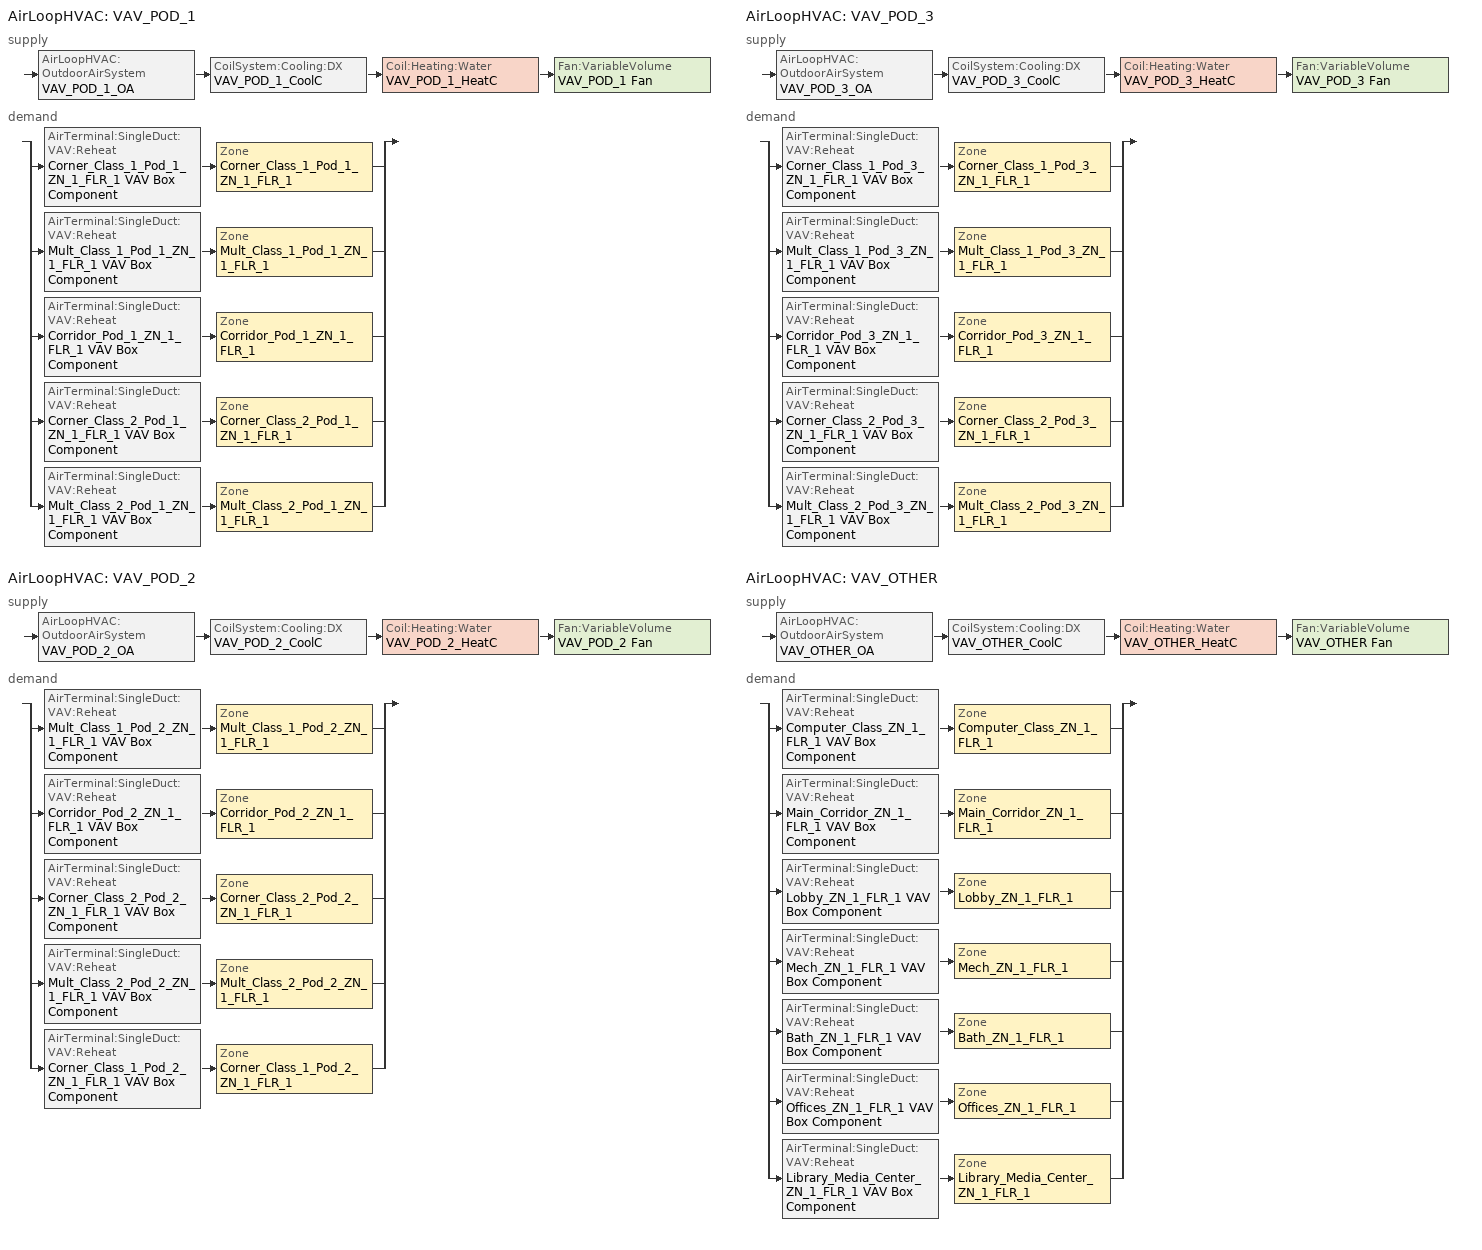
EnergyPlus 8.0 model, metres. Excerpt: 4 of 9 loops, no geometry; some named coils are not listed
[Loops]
AirLoopHVAC 'VAV_POD_1'
 supply: AirLoopHVAC:OutdoorAirSystem 'VAV_POD_1_OA' > CoilSystem:Cooling:DX 'VAV_POD_1_CoolC' > Coil:Heating:Water 'VAV_POD_1_HeatC' > Fan:VariableVolume 'VAV_POD_1 Fan'
 demand: split
  | AirTerminal:SingleDuct:VAV:Reheat 'Corner_Class_1_Pod_1_ZN_1_FLR_1 VAV Box Component' > Zone 'Corner_Class_1_Pod_1_ZN_1_FLR_1'
  | AirTerminal:SingleDuct:VAV:Reheat 'Mult_Class_1_Pod_1_ZN_1_FLR_1 VAV Box Component' > Zone 'Mult_Class_1_Pod_1_ZN_1_FLR_1'
  | AirTerminal:SingleDuct:VAV:Reheat 'Corridor_Pod_1_ZN_1_FLR_1 VAV Box Component' > Zone 'Corridor_Pod_1_ZN_1_FLR_1'
  | AirTerminal:SingleDuct:VAV:Reheat 'Corner_Class_2_Pod_1_ZN_1_FLR_1 VAV Box Component' > Zone 'Corner_Class_2_Pod_1_ZN_1_FLR_1'
  | AirTerminal:SingleDuct:VAV:Reheat 'Mult_Class_2_Pod_1_ZN_1_FLR_1 VAV Box Component' > Zone 'Mult_Class_2_Pod_1_ZN_1_FLR_1'
AirLoopHVAC 'VAV_POD_2'
 supply: AirLoopHVAC:OutdoorAirSystem 'VAV_POD_2_OA' > CoilSystem:Cooling:DX 'VAV_POD_2_CoolC' > Coil:Heating:Water 'VAV_POD_2_HeatC' > Fan:VariableVolume 'VAV_POD_2 Fan'
 demand: split
  | AirTerminal:SingleDuct:VAV:Reheat 'Mult_Class_1_Pod_2_ZN_1_FLR_1 VAV Box Component' > Zone 'Mult_Class_1_Pod_2_ZN_1_FLR_1'
  | AirTerminal:SingleDuct:VAV:Reheat 'Corridor_Pod_2_ZN_1_FLR_1 VAV Box Component' > Zone 'Corridor_Pod_2_ZN_1_FLR_1'
  | AirTerminal:SingleDuct:VAV:Reheat 'Corner_Class_2_Pod_2_ZN_1_FLR_1 VAV Box Component' > Zone 'Corner_Class_2_Pod_2_ZN_1_FLR_1'
  | AirTerminal:SingleDuct:VAV:Reheat 'Mult_Class_2_Pod_2_ZN_1_FLR_1 VAV Box Component' > Zone 'Mult_Class_2_Pod_2_ZN_1_FLR_1'
  | AirTerminal:SingleDuct:VAV:Reheat 'Corner_Class_1_Pod_2_ZN_1_FLR_1 VAV Box Component' > Zone 'Corner_Class_1_Pod_2_ZN_1_FLR_1'
AirLoopHVAC 'VAV_POD_3'
 supply: AirLoopHVAC:OutdoorAirSystem 'VAV_POD_3_OA' > CoilSystem:Cooling:DX 'VAV_POD_3_CoolC' > Coil:Heating:Water 'VAV_POD_3_HeatC' > Fan:VariableVolume 'VAV_POD_3 Fan'
 demand: split
  | AirTerminal:SingleDuct:VAV:Reheat 'Corner_Class_1_Pod_3_ZN_1_FLR_1 VAV Box Component' > Zone 'Corner_Class_1_Pod_3_ZN_1_FLR_1'
  | AirTerminal:SingleDuct:VAV:Reheat 'Mult_Class_1_Pod_3_ZN_1_FLR_1 VAV Box Component' > Zone 'Mult_Class_1_Pod_3_ZN_1_FLR_1'
  | AirTerminal:SingleDuct:VAV:Reheat 'Corridor_Pod_3_ZN_1_FLR_1 VAV Box Component' > Zone 'Corridor_Pod_3_ZN_1_FLR_1'
  | AirTerminal:SingleDuct:VAV:Reheat 'Corner_Class_2_Pod_3_ZN_1_FLR_1 VAV Box Component' > Zone 'Corner_Class_2_Pod_3_ZN_1_FLR_1'
  | AirTerminal:SingleDuct:VAV:Reheat 'Mult_Class_2_Pod_3_ZN_1_FLR_1 VAV Box Component' > Zone 'Mult_Class_2_Pod_3_ZN_1_FLR_1'
AirLoopHVAC 'VAV_OTHER'
 supply: AirLoopHVAC:OutdoorAirSystem 'VAV_OTHER_OA' > CoilSystem:Cooling:DX 'VAV_OTHER_CoolC' > Coil:Heating:Water 'VAV_OTHER_HeatC' > Fan:VariableVolume 'VAV_OTHER Fan'
 demand: split
  | AirTerminal:SingleDuct:VAV:Reheat 'Computer_Class_ZN_1_FLR_1 VAV Box Component' > Zone 'Computer_Class_ZN_1_FLR_1'
  | AirTerminal:SingleDuct:VAV:Reheat 'Main_Corridor_ZN_1_FLR_1 VAV Box Component' > Zone 'Main_Corridor_ZN_1_FLR_1'
  | AirTerminal:SingleDuct:VAV:Reheat 'Lobby_ZN_1_FLR_1 VAV Box Component' > Zone 'Lobby_ZN_1_FLR_1'
  | AirTerminal:SingleDuct:VAV:Reheat 'Mech_ZN_1_FLR_1 VAV Box Component' > Zone 'Mech_ZN_1_FLR_1'
  | AirTerminal:SingleDuct:VAV:Reheat 'Bath_ZN_1_FLR_1 VAV Box Component' > Zone 'Bath_ZN_1_FLR_1'
  | AirTerminal:SingleDuct:VAV:Reheat 'Offices_ZN_1_FLR_1 VAV Box Component' > Zone 'Offices_ZN_1_FLR_1'
  | AirTerminal:SingleDuct:VAV:Reheat 'Library_Media_Center_ZN_1_FLR_1 VAV Box Component' > Zone 'Library_Media_Center_ZN_1_FLR_1'
[Sizing:Zone] Zone Cooling Design Supply Air Temperature Input Method=SupplyAirTemperature; Zone Cooling Design Supply Air Temperature {C}=12.8; Zone Heating Design Supply Air Temperature Input Method=SupplyAirTemperature; Zone Heating Design Supply Air Temperature {C}=40; Zone Cooling Design Supply Air Humidity Ratio {kg-H2O/kg-air}=0.0085; Zone Heating Design Supply Air Humidity Ratio {kg-H2O/kg-air}=0.008; Zone Heating Sizing Factor=0; Zone Cooling Sizing Factor=0; Cooling Design Air Flow Rate {m3/s}=0; Cooling Minimum Air Flow Fraction=0; Heating Design Air Flow Method=DesignDay; Heating Design Air Flow Rate {m3/s}=0
Name | Design Specification Outdoor Air Object | Cooling Design Air Flow Method | Cooling Minimum Air Flow {m3/s}
Corner_Class_1_Pod_1_ZN_1_FLR_1 | SZ DSOA Corner_Class_1_Pod_1_ZN_1_FLR_1 | DesignDay | 0
Mult_Class_1_Pod_1_ZN_1_FLR_1 | SZ DSOA Mult_Class_1_Pod_1_ZN_1_FLR_1 | DesignDay | 0
Corridor_Pod_1_ZN_1_FLR_1 | SZ DSOA Corridor_Pod_1_ZN_1_FLR_1 | DesignDay | 0
Corner_Class_2_Pod_1_ZN_1_FLR_1 | SZ DSOA Corner_Class_2_Pod_1_ZN_1_FLR_1 | DesignDay | 0
Mult_Class_2_Pod_1_ZN_1_FLR_1 | SZ DSOA Mult_Class_2_Pod_1_ZN_1_FLR_1 | DesignDay | 0
Corner_Class_1_Pod_2_ZN_1_FLR_1 | SZ DSOA Corner_Class_1_Pod_2_ZN_1_FLR_1 | DesignDay | 0
Mult_Class_1_Pod_2_ZN_1_FLR_1 | SZ DSOA Mult_Class_1_Pod_2_ZN_1_FLR_1 | DesignDay | 0
Corridor_Pod_2_ZN_1_FLR_1 | SZ DSOA Corridor_Pod_2_ZN_1_FLR_1 | DesignDay | 0
Corner_Class_2_Pod_2_ZN_1_FLR_1 | SZ DSOA Corner_Class_2_Pod_2_ZN_1_FLR_1 | DesignDay | 0
Mult_Class_2_Pod_2_ZN_1_FLR_1 | SZ DSOA Mult_Class_2_Pod_2_ZN_1_FLR_1 | DesignDay | 0
Corner_Class_1_Pod_3_ZN_1_FLR_1 | SZ DSOA Corner_Class_1_Pod_3_ZN_1_FLR_1 | DesignDay | 0
Mult_Class_1_Pod_3_ZN_1_FLR_1 | SZ DSOA Mult_Class_1_Pod_3_ZN_1_FLR_1 | DesignDay | 0
Corridor_Pod_3_ZN_1_FLR_1 | SZ DSOA Corridor_Pod_3_ZN_1_FLR_1 | DesignDay | 0
Corner_Class_2_Pod_3_ZN_1_FLR_1 | SZ DSOA Corner_Class_2_Pod_3_ZN_1_FLR_1 | DesignDay | 0
Mult_Class_2_Pod_3_ZN_1_FLR_1 | SZ DSOA Mult_Class_2_Pod_3_ZN_1_FLR_1 | DesignDay | 0
Computer_Class_ZN_1_FLR_1 | SZ DSOA Computer_Class_ZN_1_FLR_1 | DesignDay | 0
Main_Corridor_ZN_1_FLR_1 | SZ DSOA Main_Corridor_ZN_1_FLR_1 | DesignDay | 0
Lobby_ZN_1_FLR_1 | SZ DSOA Lobby_ZN_1_FLR_1 | DesignDay | 0
Mech_ZN_1_FLR_1 | SZ DSOA Mech_ZN_1_FLR_1 | DesignDay | 0
Bath_ZN_1_FLR_1 | SZ DSOA Bath_ZN_1_FLR_1 | DesignDayWithLimit | 0.283168
Offices_ZN_1_FLR_1 | SZ DSOA Offices_ZN_1_FLR_1 | DesignDay | 0
Library_Media_Center_ZN_1_FLR_1 | SZ DSOA Library_Media_Center_ZN_1_FLR_1 | DesignDay | 0
[DesignSpecification:OutdoorAir]
Name | Outdoor Air Method | Outdoor Air Flow per Zone Floor Area {m3/s-m2} | Zone Outdoor Air Method | Outdoor Air Flow per Person {m3/s-person}
SZ DSOA Corner_Class_1_Pod_1_ZN_1_FLR_1; SZ DSOA Mult_Class_1_Pod_1_ZN_1_FLR_1; SZ DSOA Corner_Class_2_Pod_1_ZN_1_FLR_1; SZ DSOA Mult_Class_2_Pod_1_ZN_1_FLR_1; SZ DSOA Corner_Class_1_Pod_2_ZN_1_FLR_1; SZ DSOA Mult_Class_1_Pod_2_ZN_1_FLR_1; SZ DSOA Corner_Class_2_Pod_2_ZN_1_FLR_1; SZ DSOA Mult_Class_2_Pod_2_ZN_1_FLR_1; SZ DSOA Corner_Class_1_Pod_3_ZN_1_FLR_1; SZ DSOA Mult_Class_1_Pod_3_ZN_1_FLR_1; SZ DSOA Corner_Class_2_Pod_3_ZN_1_FLR_1; SZ DSOA Mult_Class_2_Pod_3_ZN_1_FLR_1; SZ DSOA Computer_Class_ZN_1_FLR_1 | Flow/Area | 0.00190488
SZ DSOA Corridor_Pod_1_ZN_1_FLR_1; SZ DSOA Corridor_Pod_2_ZN_1_FLR_1; SZ DSOA Corridor_Pod_3_ZN_1_FLR_1; SZ DSOA Main_Corridor_ZN_1_FLR_1; SZ DSOA Lobby_ZN_1_FLR_1; SZ DSOA Offices_ZN_1_FLR_1 | Flow/Area | 0.000507968
SZ DSOA Mech_ZN_1_FLR_1 | Flow/Area | 0
SZ DSOA Bath_ZN_1_FLR_1 | Flow/zone
SZ DSOA Library_Media_Center_ZN_1_FLR_1 | Flow/Area | 0.000761952
Classroom_OA_Design_Spec |  |  | Sum
Corridor_OA_Design_Spec; CM DSOA Main_Corridor_ZN_1_FLR_1; CM DSOA Lobby_ZN_1_FLR_1; CM DSOA Offices_ZN_1_FLR_1 |  | 0.000507968 | Sum | 1e-08
CM DSOA Computer_Class_ZN_1_FLR_1 |  | 0.00190488 | Sum | 1e-08
CM DSOA Mech_ZN_1_FLR_1 |  | 0 | Sum | 1e-08
CM DSOA Bath_ZN_1_FLR_1 |  |  | Sum | 1e-08
CM DSOA Library_Media_Center_ZN_1_FLR_1 |  | 0.000761952 | Sum | 1e-08
[Fan:ZoneExhaust] Availability Schedule=Hours_of_operation
Name | Fan Efficiency | Pressure Rise {Pa} | Maximum Flow Rate {m3/s} | Balanced Exhaust Fraction Schedule
Bath_ZN_1_FLR_1 Exhaust Fan | 0.16 | 125 | 0.283168 | Bath_ZN_1_FLR_1 Exhaust Fan Balanced Exhaust Fraction Schedule
Library_Media_Center_ZN_1_FLR_1 Dummy Exhaust Fan | 1 | 0 | 0
[Sizing:System] Type of Load to Size On=Sensible; Minimum System Air Flow Ratio=0.3; Preheat Design Temperature {C}=7; Preheat Design Humidity Ratio {kgWater/kgDryAir}=0.008; Precool Design Temperature {C}=12.8; Precool Design Humidity Ratio {kgWater/kgDryAir}=0.008; Central Cooling Design Supply Air Temperature {C}=12.8; Central Heating Design Supply Air Temperature {C}=12.8; Sizing Option=Coincident; 100% Outdoor Air in Cooling=No; 100% Outdoor Air in Heating=No; Central Cooling Design Supply Air Humidity Ratio {kg-H2O/kg-Air}=0.0085; Central Heating Design Supply Air Humidity Ratio {kgWater/kgDryAir}=0.008; Cooling Design Air Flow Method=DesignDay; Cooling Design Air Flow Rate {m3/s}=0; Heating Design Air Flow Method=DesignDay; Heating Design Air Flow Rate {m3/s}=0; System Outdoor Air Method=ZoneSum
Name | Design Outdoor Air Flow Rate {m3/s} | Design Outdoor Air Flow Rate {m3/s}  Aug 9, 2012 Change hard coded 1.341312 m3/s to a parm variable
VAV_POD_1; VAV_POD_2 | 3.81992
VAV_POD_3 | 3.3056
VAV_OTHER |  | 2.00139
[ZoneControl:Thermostat] Control Type Schedule=Dual Zone Control Type Sched
Name | Zone or ZoneList | Control 1
Corner_Class_1_Pod_1_ZN_1_FLR_1 Thermostat | Corner_Class_1_Pod_1_ZN_1_FLR_1 | Corner_Class_1_Pod_1_ZN_1_FLR_1 DualSPSched
Mult_Class_1_Pod_1_ZN_1_FLR_1 Thermostat | Mult_Class_1_Pod_1_ZN_1_FLR_1 | Mult_Class_1_Pod_1_ZN_1_FLR_1 DualSPSched
Corridor_Pod_1_ZN_1_FLR_1 Thermostat | Corridor_Pod_1_ZN_1_FLR_1 | Corridor_Pod_1_ZN_1_FLR_1 DualSPSched
Corner_Class_2_Pod_1_ZN_1_FLR_1 Thermostat | Corner_Class_2_Pod_1_ZN_1_FLR_1 | Corner_Class_2_Pod_1_ZN_1_FLR_1 DualSPSched
Mult_Class_2_Pod_1_ZN_1_FLR_1 Thermostat | Mult_Class_2_Pod_1_ZN_1_FLR_1 | Mult_Class_2_Pod_1_ZN_1_FLR_1 DualSPSched
Corner_Class_1_Pod_2_ZN_1_FLR_1 Thermostat | Corner_Class_1_Pod_2_ZN_1_FLR_1 | Corner_Class_1_Pod_2_ZN_1_FLR_1 DualSPSched
Mult_Class_1_Pod_2_ZN_1_FLR_1 Thermostat | Mult_Class_1_Pod_2_ZN_1_FLR_1 | Mult_Class_1_Pod_2_ZN_1_FLR_1 DualSPSched
Corridor_Pod_2_ZN_1_FLR_1 Thermostat | Corridor_Pod_2_ZN_1_FLR_1 | Corridor_Pod_2_ZN_1_FLR_1 DualSPSched
Corner_Class_2_Pod_2_ZN_1_FLR_1 Thermostat | Corner_Class_2_Pod_2_ZN_1_FLR_1 | Corner_Class_2_Pod_2_ZN_1_FLR_1 DualSPSched
Mult_Class_2_Pod_2_ZN_1_FLR_1 Thermostat | Mult_Class_2_Pod_2_ZN_1_FLR_1 | Mult_Class_2_Pod_2_ZN_1_FLR_1 DualSPSched
Corner_Class_1_Pod_3_ZN_1_FLR_1 Thermostat | Corner_Class_1_Pod_3_ZN_1_FLR_1 | Corner_Class_1_Pod_3_ZN_1_FLR_1 DualSPSched
Mult_Class_1_Pod_3_ZN_1_FLR_1 Thermostat | Mult_Class_1_Pod_3_ZN_1_FLR_1 | Mult_Class_1_Pod_3_ZN_1_FLR_1 DualSPSched
Corridor_Pod_3_ZN_1_FLR_1 Thermostat | Corridor_Pod_3_ZN_1_FLR_1 | Corridor_Pod_3_ZN_1_FLR_1 DualSPSched
Corner_Class_2_Pod_3_ZN_1_FLR_1 Thermostat | Corner_Class_2_Pod_3_ZN_1_FLR_1 | Corner_Class_2_Pod_3_ZN_1_FLR_1 DualSPSched
Mult_Class_2_Pod_3_ZN_1_FLR_1 Thermostat | Mult_Class_2_Pod_3_ZN_1_FLR_1 | Mult_Class_2_Pod_3_ZN_1_FLR_1 DualSPSched
Computer_Class_ZN_1_FLR_1 Thermostat | Computer_Class_ZN_1_FLR_1 | Computer_Class_ZN_1_FLR_1 DualSPSched
Main_Corridor_ZN_1_FLR_1 Thermostat | Main_Corridor_ZN_1_FLR_1 | Main_Corridor_ZN_1_FLR_1 DualSPSched
Lobby_ZN_1_FLR_1 Thermostat | Lobby_ZN_1_FLR_1 | Lobby_ZN_1_FLR_1 DualSPSched
Mech_ZN_1_FLR_1 Thermostat | Mech_ZN_1_FLR_1 | Mech_ZN_1_FLR_1 DualSPSched
Bath_ZN_1_FLR_1 Thermostat | Bath_ZN_1_FLR_1 | Bath_ZN_1_FLR_1 DualSPSched
Offices_ZN_1_FLR_1 Thermostat | Offices_ZN_1_FLR_1 | Offices_ZN_1_FLR_1 DualSPSched
Library_Media_Center_ZN_1_FLR_1 Thermostat | Library_Media_Center_ZN_1_FLR_1 | Library_Media_Center_ZN_1_FLR_1 DualSPSched
[ThermostatSetpoint:DualSetpoint]
Name | Heating Setpoint Temperature Schedule | Cooling Setpoint Temperature Schedule
Corner_Class_1_Pod_1_ZN_1_FLR_1 DualSPSched; Mult_Class_1_Pod_1_ZN_1_FLR_1 DualSPSched; Corridor_Pod_1_ZN_1_FLR_1 DualSPSched; Corner_Class_2_Pod_1_ZN_1_FLR_1 DualSPSched; Mult_Class_2_Pod_1_ZN_1_FLR_1 DualSPSched | HTGSETP_SCH_VAV_POD_1 | CLGSETP_SCH_NO_SETBACK
Corner_Class_1_Pod_2_ZN_1_FLR_1 DualSPSched; Mult_Class_1_Pod_2_ZN_1_FLR_1 DualSPSched; Corridor_Pod_2_ZN_1_FLR_1 DualSPSched; Corner_Class_2_Pod_2_ZN_1_FLR_1 DualSPSched; Mult_Class_2_Pod_2_ZN_1_FLR_1 DualSPSched | HTGSETP_SCH_VAV_POD_2 | CLGSETP_SCH_NO_SETBACK
Corner_Class_1_Pod_3_ZN_1_FLR_1 DualSPSched; Mult_Class_1_Pod_3_ZN_1_FLR_1 DualSPSched; Corridor_Pod_3_ZN_1_FLR_1 DualSPSched; Corner_Class_2_Pod_3_ZN_1_FLR_1 DualSPSched; Mult_Class_2_Pod_3_ZN_1_FLR_1 DualSPSched | HTGSETP_SCH_VAV_POD_3 | CLGSETP_SCH_NO_SETBACK
Computer_Class_ZN_1_FLR_1 DualSPSched; Main_Corridor_ZN_1_FLR_1 DualSPSched; Lobby_ZN_1_FLR_1 DualSPSched; Offices_ZN_1_FLR_1 DualSPSched; Library_Media_Center_ZN_1_FLR_1 DualSPSched | HTGSETP_SCH_VAV_OTHER | CLGSETP_SCH_NO_SETBACK
Mech_ZN_1_FLR_1 DualSPSched; Bath_ZN_1_FLR_1 DualSPSched | HTGSETP_SCH_Setback | CLGSETP_SCH_setup
[AirTerminal:SingleDuct:VAV:Reheat] Availability Schedule=ALWAYS_ON; Maximum Air Flow Rate {m3/s}=AUTOSIZE; Zone Minimum Air Flow Input Method=Constant; Maximum Hot Water or Steam Flow Rate {m3/s}=AUTOSIZE; Minimum Hot Water or Steam Flow Rate {m3/s}=0; Convergence Tolerance=0.001; Damper Heating Action=Normal; Maximum Flow Fraction During Reheat=0.5; Maximum Reheat Air Temperature {C}=40
Corner_Class_1_Pod_1_ZN_1_FLR_1 VAV Box Component: Constant Minimum Air Flow Fraction!- Heating Setpoint Temperature Schedule=0.5; Reheat Coil=Corner_Class_1_Pod_1_ZN_1_FLR_1 VAV Box Reheat Coil
Mult_Class_1_Pod_1_ZN_1_FLR_1 VAV Box Component: Reheat Coil=Mult_Class_1_Pod_1_ZN_1_FLR_1 VAV Box Reheat Coil; Constant Minimum Air Flow Fraction!- Heating Setpoint Temperature Schedule NameMi=0.539693
Corridor_Pod_1_ZN_1_FLR_1 VAV Box Component: Reheat Coil=Corridor_Pod_1_ZN_1_FLR_1 VAV Box Reheat Coil; Constant Minimum Air Flow Fractionu=0.3
Corner_Class_2_Pod_1_ZN_1_FLR_1 VAV Box Component: Constant Minimum Air Flow Fraction!- Heating Setpoint Temperature Schedule=0.5; Reheat Coil=Corner_Class_2_Pod_1_ZN_1_FLR_1 VAV Box Reheat Coil
Mult_Class_2_Pod_1_ZN_1_FLR_1 VAV Box Component: Reheat Coil=Mult_Class_2_Pod_1_ZN_1_FLR_1 VAV Box Reheat Coil; Constant Minimum Air Flow Fraction!- Heating Setpoint Temperature Schedule NameMi=0.732076
Corner_Class_1_Pod_2_ZN_1_FLR_1 VAV Box Component: Constant Minimum Air Flow Fraction!- Heating Setpoint Temperature Schedule=0.5; Reheat Coil=Corner_Class_1_Pod_2_ZN_1_FLR_1 VAV Box Reheat Coil
Mult_Class_1_Pod_2_ZN_1_FLR_1 VAV Box Component: Reheat Coil=Mult_Class_1_Pod_2_ZN_1_FLR_1 VAV Box Reheat Coil; Constant Minimum Air Flow Fraction!- Heating Setpoint Temperature Schedule NameMi=0.548284
Corridor_Pod_2_ZN_1_FLR_1 VAV Box Component: Reheat Coil=Corridor_Pod_2_ZN_1_FLR_1 VAV Box Reheat Coil; Constant Minimum Air Flow Fractionu=0.3
Corner_Class_2_Pod_2_ZN_1_FLR_1 VAV Box Component: Constant Minimum Air Flow Fraction!- Heating Setpoint Temperature Schedule=0.5; Reheat Coil=Corner_Class_2_Pod_2_ZN_1_FLR_1 VAV Box Reheat Coil
Mult_Class_2_Pod_2_ZN_1_FLR_1 VAV Box Component: Reheat Coil=Mult_Class_2_Pod_2_ZN_1_FLR_1 VAV Box Reheat Coil; Constant Minimum Air Flow Fraction!- Heating Setpoint Temperature Schedule NameMi=0.726516
Corner_Class_1_Pod_3_ZN_1_FLR_1 VAV Box Component: Constant Minimum Air Flow Fraction!- Heating Setpoint Temperature Schedule=0.5; Reheat Coil=Corner_Class_1_Pod_3_ZN_1_FLR_1 VAV Box Reheat Coil
Mult_Class_1_Pod_3_ZN_1_FLR_1 VAV Box Component: Reheat Coil=Mult_Class_1_Pod_3_ZN_1_FLR_1 VAV Box Reheat Coil; Constant Minimum Air Flow Fraction!- Heating Setpoint Temperature Schedule NameMi=0.559991
Corridor_Pod_3_ZN_1_FLR_1 VAV Box Component: Reheat Coil=Corridor_Pod_3_ZN_1_FLR_1 VAV Box Reheat Coil; Constant Minimum Air Flow Fractionu=0.3
Corner_Class_2_Pod_3_ZN_1_FLR_1 VAV Box Component: Constant Minimum Air Flow Fraction!- Heating Setpoint Temperature Schedule=0.5; Reheat Coil=Corner_Class_2_Pod_3_ZN_1_FLR_1 VAV Box Reheat Coil
Mult_Class_2_Pod_3_ZN_1_FLR_1 VAV Box Component: Reheat Coil=Mult_Class_2_Pod_3_ZN_1_FLR_1 VAV Box Reheat Coil; Constant Minimum Air Flow Fraction!- Heating Setpoint Temperature Schedule NameMi=0.721204
Computer_Class_ZN_1_FLR_1 VAV Box Component: Reheat Coil=Computer_Class_ZN_1_FLR_1 VAV Box Reheat Coil; Zone Minimum Air Flow FractionAi=0.860785
Main_Corridor_ZN_1_FLR_1 VAV Box Component: Reheat Coil=Main_Corridor_ZN_1_FLR_1 VAV Box Reheat Coil; Zone Minimum Air Flow FractionAir=0.549139
Lobby_ZN_1_FLR_1 VAV Box Component: Reheat Coil=Lobby_ZN_1_FLR_1 VAV Box Reheat Coil; Zone Minimum Air Flow Fraction Fr=0.3
Mech_ZN_1_FLR_1 VAV Box Component: Reheat Coil=Mech_ZN_1_FLR_1 VAV Box Reheat Coil; Zone Minimum Air Flow Fraction Fra=0.3
Bath_ZN_1_FLR_1 VAV Box Component: Reheat Coil=Bath_ZN_1_FLR_1 VAV Box Reheat Coil; Zone Minimum Air Flow Fraction Fra=0.3
Offices_ZN_1_FLR_1 VAV Box Component: Reheat Coil=Offices_ZN_1_FLR_1 VAV Box Reheat Coil; Zone Minimum Air Flow Fraction=0.3
Library_Media_Center_ZN_1_FLR_1 VAV Box Component: Reheat Coil=Library_Media_Center_ZN_1_FLR_1 VAV Box Reheat Coil; Zone Minimum Air Flow Fraction!- Heating Setpoint Temperature Schedule NameMini=0.410669
[Zone equipment]
Corner_Class_1_Pod_1_ZN_1_FLR_1: Corner_Class_1_Pod_1_ZN_1_FLR_1 VAV Box Component
Mult_Class_1_Pod_1_ZN_1_FLR_1: Mult_Class_1_Pod_1_ZN_1_FLR_1 VAV Box Component
Corridor_Pod_1_ZN_1_FLR_1: Corridor_Pod_1_ZN_1_FLR_1 VAV Box Component
Corner_Class_2_Pod_1_ZN_1_FLR_1: Corner_Class_2_Pod_1_ZN_1_FLR_1 VAV Box Component
Mult_Class_2_Pod_1_ZN_1_FLR_1: Mult_Class_2_Pod_1_ZN_1_FLR_1 VAV Box Component
Corner_Class_1_Pod_2_ZN_1_FLR_1: Corner_Class_1_Pod_2_ZN_1_FLR_1 VAV Box Component
Mult_Class_1_Pod_2_ZN_1_FLR_1: Mult_Class_1_Pod_2_ZN_1_FLR_1 VAV Box Component
Corridor_Pod_2_ZN_1_FLR_1: Corridor_Pod_2_ZN_1_FLR_1 VAV Box Component
Corner_Class_2_Pod_2_ZN_1_FLR_1: Corner_Class_2_Pod_2_ZN_1_FLR_1 VAV Box Component
Mult_Class_2_Pod_2_ZN_1_FLR_1: Mult_Class_2_Pod_2_ZN_1_FLR_1 VAV Box Component
Corner_Class_1_Pod_3_ZN_1_FLR_1: Corner_Class_1_Pod_3_ZN_1_FLR_1 VAV Box Component
Mult_Class_1_Pod_3_ZN_1_FLR_1: Mult_Class_1_Pod_3_ZN_1_FLR_1 VAV Box Component
Corridor_Pod_3_ZN_1_FLR_1: Corridor_Pod_3_ZN_1_FLR_1 VAV Box Component
Corner_Class_2_Pod_3_ZN_1_FLR_1: Corner_Class_2_Pod_3_ZN_1_FLR_1 VAV Box Component
Mult_Class_2_Pod_3_ZN_1_FLR_1: Mult_Class_2_Pod_3_ZN_1_FLR_1 VAV Box Component
Computer_Class_ZN_1_FLR_1: Computer_Class_ZN_1_FLR_1 VAV Box Component
Main_Corridor_ZN_1_FLR_1: Main_Corridor_ZN_1_FLR_1 VAV Box Component
Lobby_ZN_1_FLR_1: Lobby_ZN_1_FLR_1 VAV Box Component
Mech_ZN_1_FLR_1: Mech_ZN_1_FLR_1 VAV Box Component
Bath_ZN_1_FLR_1: Bath_ZN_1_FLR_1 Exhaust Fan, Bath_ZN_1_FLR_1 VAV Box Component
Offices_ZN_1_FLR_1: Offices_ZN_1_FLR_1 VAV Box Component
Library_Media_Center_ZN_1_FLR_1: Library_Media_Center_ZN_1_FLR_1 Dummy Exhaust Fan, Library_Media_Center_ZN_1_FLR_1 VAV Box Component
[Fan:VariableVolume] Availability Schedule=HVACOperationSchd; Fan Efficiency=0.5915; Pressure Rise {Pa}=1573.68; Maximum Flow Rate {m3/s}=AUTOSIZE; Fan Power Minimum Flow Rate Input Method=Fraction; Fan Power Minimum Flow Fraction=0.25; Motor Efficiency=0.91; Motor In Airstream Fraction=1; Fan Power Coefficient 1=0.0408; Fan Power Coefficient 2=0.088; Fan Power Coefficient 3=-0.0729; Fan Power Coefficient 4=0.9437; Fan Power Coefficient 5=0
VAV_POD_1 Fan; VAV_POD_2 Fan; VAV_POD_3 Fan; VAV_OTHER Fan
[Coil:Cooling:DX:TwoSpeed] Availability Schedule=ALWAYS_ON; Rated High Speed Total Cooling Capacity {W}Sep 25, 2012: DX_TwoSpeedObject_from_VAV=AUTOSIZE; Rated High Speed Sensible Heat RatioSep 25, 2012: DX_TwoSpeedObject_from_VAV=AUTOSIZE; Rated High Speed COPSep 25, 2012: DX_TwoSpeedObject_from_VAV=3.23281; Rated High Speed Air Flow Rate {m3/s}Sep 25, 2012: DX_TwoSpeedObject_from_VAV=AUTOSIZE; Rated Low Speed Total Cooling Capacity {W}Sep 25, 2012: DX_TwoSpeedObject_from_VAV=AUTOSIZE; Rated Low Speed Sensible Heat RatioSep 25, 2012: DX_TwoSpeedObject_from_VAV=0.69; Rated Low Speed COPSep 25, 2012: DX_TwoSpeedObject_from_VAV=3.23281; Rated Low Speed Air Flow Rate {m3/s}Sep 25, 2012: DX_TwoSpeedObject_from_VAV=AUTOSIZE
Name | Total Cooling Capacity Function of Temperature Curve | Total Cooling Capacity Function of Flow Fraction Curve | Energy Input Ratio Function of Temperature Curve | Energy Input Ratio Function of Flow Fraction Curve | Part Load Fraction Correlation Curve | Low Speed Total Cooling Capacity Function of Temperature Curve | Low Speed Energy Input Ratio Function of Temperature Curve
VAV_POD_1_CoolC DXCoil | VAV_POD_1_CoolCLennoxStandard10Ton_TGA120S2B_CapFT | VAV_POD_1_CoolCLennoxStandard10Ton_TGA120S2B_CapFF | VAV_POD_1_CoolCLennoxStandard10Ton_TGA120S2B_EIRFT | VAV_POD_1_CoolCLennoxStandard10Ton_TGA120S2B_EIRFFF | VAV_POD_1_CoolCLennoxStandard10Ton_TGA120S2B_PLR | VAV_POD_1_CoolCLennoxStandard10Ton_TGA120S2B_CapFT | VAV_POD_1_CoolCLennoxStandard10Ton_TGA120S2B_EIRFT
VAV_POD_2_CoolC DXCoil | VAV_POD_2_CoolCLennoxStandard10Ton_TGA120S2B_CapFT | VAV_POD_2_CoolCLennoxStandard10Ton_TGA120S2B_CapFF | VAV_POD_2_CoolCLennoxStandard10Ton_TGA120S2B_EIRFT | VAV_POD_2_CoolCLennoxStandard10Ton_TGA120S2B_EIRFFF | VAV_POD_2_CoolCLennoxStandard10Ton_TGA120S2B_PLR | VAV_POD_2_CoolCLennoxStandard10Ton_TGA120S2B_CapFT | VAV_POD_2_CoolCLennoxStandard10Ton_TGA120S2B_EIRFT
VAV_POD_3_CoolC DXCoil | VAV_POD_3_CoolCLennoxStandard10Ton_TGA120S2B_CapFT | VAV_POD_3_CoolCLennoxStandard10Ton_TGA120S2B_CapFF | VAV_POD_3_CoolCLennoxStandard10Ton_TGA120S2B_EIRFT | VAV_POD_3_CoolCLennoxStandard10Ton_TGA120S2B_EIRFFF | VAV_POD_3_CoolCLennoxStandard10Ton_TGA120S2B_PLR | VAV_POD_3_CoolCLennoxStandard10Ton_TGA120S2B_CapFT | VAV_POD_3_CoolCLennoxStandard10Ton_TGA120S2B_EIRFT
VAV_OTHER_CoolC DXCoil | VAV_OTHER_CoolCLennoxStandard10Ton_TGA120S2B_CapFT | VAV_OTHER_CoolCLennoxStandard10Ton_TGA120S2B_CapFF | VAV_OTHER_CoolCLennoxStandard10Ton_TGA120S2B_EIRFT | VAV_OTHER_CoolCLennoxStandard10Ton_TGA120S2B_EIRFFF | VAV_OTHER_CoolCLennoxStandard10Ton_TGA120S2B_PLR | VAV_OTHER_CoolCLennoxStandard10Ton_TGA120S2B_CapFT | VAV_OTHER_CoolCLennoxStandard10Ton_TGA120S2B_EIRFT
[Coil:Heating:Water] Availability Schedule=ALWAYS_ON; U-Factor Times Area Value {W/K}=AUTOSIZE; Maximum Water Flow Rate {m3/s}=AUTOSIZE; Performance Input Method=UFactorTimesAreaAndDesignWaterFlowRate; Rated Capacity {W}=AUTOSIZE; Rated Inlet Water Temperature {C}=82.2; Rated Inlet Air Temperature {C}=12.8; Rated Outlet Water Temperature {C}=71.1; Rated Outlet Air Temperature {C}=40
VAV_POD_1_HeatC; VAV_POD_2_HeatC; VAV_POD_3_HeatC; VAV_OTHER_HeatC
[CoilSystem:Cooling:DX] Availability Schedule=ALWAYS_ON
Name | Cooling Coil
VAV_POD_1_CoolC | VAV_POD_1_CoolC DXCoil
VAV_POD_2_CoolC | VAV_POD_2_CoolC DXCoil
VAV_POD_3_CoolC | VAV_POD_3_CoolC DXCoil
VAV_OTHER_CoolC | VAV_OTHER_CoolC DXCoil
[Controller:WaterCoil] Control Variable=Temperature; Action=Normal; Actuator Variable=Flow; Controller Convergence Tolerance {deltaC}=0.0001; Maximum Actuated Flow {m3/s}=AUTOSIZE; Minimum Actuated Flow {m3/s}=0
VAV_POD_1_HeatC_Controller; VAV_POD_2_HeatC_Controller; VAV_POD_3_HeatC_Controller; VAV_OTHER_HeatC_Controller
[Controller:OutdoorAir] Maximum Outdoor Air Flow Rate {m3/s}=AUTOSIZE; Economizer Control Type=DifferentialDryBulb; Economizer Control Action Type=ModulateFlow; Lockout Type=LockoutWithCompressor; Minimum Limit Type=FixedMinimum; Minimum Outdoor Air Schedule=MinOA_MotorizedDamper_Sched
Name | Minimum Outdoor Air Flow Rate {m3/s} | Heat Recovery Bypass Control Type | Minimum Outdoor Air Flow Rate {m3/s}                        !- Minimum Outdoor Air Flow Rate {m3/s}
VAV_POD_1_OA_Controller; VAV_POD_3_OA_Controller | AUTOSIZE | BypassWhenOAFlowGreaterThanMinimum
VAV_POD_2_OA_Controller |  | BypassWhenOAFlowGreaterThanMinimum | AUTOSIZE
VAV_OTHER_OA_Controller |  |  | AUTOSIZE
[AirLoopHVAC] Design Supply Air Flow Rate {m3/s}=AUTOSIZE
VAV_POD_1; VAV_POD_2; VAV_POD_3; VAV_OTHER
[SetpointManager:Scheduled] Control Variable=Temperature; Schedule=VAV-Supply-Air-Temp-Sch
Name | Setpoint Node or NodeList
VAV_POD_1 SAT setpoint | VAV_POD_1 Supply Equipment Outlet Node
VAV_POD_2 SAT setpoint | VAV_POD_2 Supply Equipment Outlet Node
VAV_POD_3 SAT setpoint | VAV_POD_3 Supply Equipment Outlet Node
VAV_OTHER SAT setpoint | VAV_OTHER Supply Equipment Outlet Node
[SetpointManager:MixedAir] Control Variable=Temperature
Name | Setpoint Node or NodeList
VAV_POD_1_CoolC SAT Manager | VAV_POD_1_CoolC-VAV_POD_1_HeatCNode
VAV_POD_1_HeatC SAT Manager | VAV_POD_1_HeatC-VAV_POD_1 FanNode
VAV_POD_1_OAMixed Air Temp Manager | VAV_POD_1_OA-VAV_POD_1_CoolCNode
VAV_POD_2_CoolC SAT Manager | VAV_POD_2_CoolC-VAV_POD_2_HeatCNode
VAV_POD_2_HeatC SAT Manager | VAV_POD_2_HeatC-VAV_POD_2 FanNode
VAV_POD_2_OAMixed Air Temp Manager | VAV_POD_2_OA-VAV_POD_2_CoolCNode
VAV_POD_3_CoolC SAT Manager | VAV_POD_3_CoolC-VAV_POD_3_HeatCNode
VAV_POD_3_HeatC SAT Manager | VAV_POD_3_HeatC-VAV_POD_3 FanNode
VAV_POD_3_OAMixed Air Temp Manager | VAV_POD_3_OA-VAV_POD_3_CoolCNode
VAV_OTHER_CoolC SAT Manager | VAV_OTHER_CoolC-VAV_OTHER_HeatCNode
VAV_OTHER_HeatC SAT Manager | VAV_OTHER_HeatC-VAV_OTHER FanNode
VAV_OTHER_OAMixed Air Temp Manager | VAV_OTHER_OA-VAV_OTHER_CoolCNode
[SetpointManager:OutdoorAirPretreat] Control Variable=Temperature; Minimum Setpoint Temperature {C}=-99; Maximum Setpoint Temperature {C}=99; Minimum Setpoint Humidity Ratio {kgWater/kgDryAir}=0.00001; Maximum Setpoint Humidity Ratio {kgWater/kgDryAir}=1
Name | Setpoint Node or NodeList
VAV_Pod_1 Heat Exhchanger Supply Air Temp Manager | VAV_Pod_1 Heat Recovery Outlet Node
VAV_Pod_2 Heat Exhchanger Supply Air Temp Manager | VAV_Pod_2 Heat Recovery Outlet Node
VAV_Pod_3 Heat Exhchanger Supply Air Temp Manager | VAV_Pod_3 Heat Recovery Outlet Node
[HeatExchanger:AirToAir:SensibleAndLatent] Availability Schedule=Always_On; Nominal Supply Air Flow Rate {m3/s}=AUTOSIZE; Sensible Effectiveness at 100% Heating Air Flow=0.7; Latent Effectiveness at 100% Heating Air Flow=0.6; Sensible Effectiveness at 75% Heating Air Flow=0.7; Latent Effectiveness at 75% Heating Air Flow=0.6; Sensible Effectiveness at 100% Cooling Air Flow=0.75; Latent Effectiveness at 100% Cooling Air Flow=0.6; Sensible Effectiveness at 75% Cooling Air Flow=0.75; Latent Effectiveness at 75% Cooling Air Flow=0.6; Supply Air Outlet Temperature Control=Yes; Heat Exchanger Type=Rotary; Frost Control Type=ExhaustOnly; Threshold Temperature {C}=-23.3; Initial Defrost Time Fraction=0.167; Rate of Defrost Time Fraction Increase {1/K}=1.44
Name | Nominal Electric Power {W}
VAV_POD_1 OA Heat Recovery; VAV_Pod_2 OA Heat Recovery | 2790.79
VAV_Pod_3 OA Heat Recovery | 2421.77
[Controller:MechanicalVentilation]
VAV_POD_1_DCV: Always_On, No, ZoneSum, Corner_Class_1_Pod_1_ZN_1_FLR_1, Classroom_OA_Design_Spec, Pod_Zones_Air_Distribution, Mult_Class_1_Pod_1_ZN_1_FLR_1, Classroom_OA_Design_Spec, Pod_Zones_Air_Distribution, Corridor_Pod_1_ZN_1_FLR_1, Corridor_OA_Design_Spec, Pod_Zones_Air_Distribution, Corner_Class_2_Pod_1_ZN_1_FLR_1, Classroom_OA_Design_Spec, Pod_Zones_Air_Distribution, Mult_Class_2_Pod_1_ZN_1_FLR_1, Classroom_OA_Design_Spec, Pod_Zones_Air_Distribution
VAV_POD_2_DCV: Always_On, No, ZoneSum, Corner_Class_1_Pod_2_ZN_1_FLR_1, Classroom_OA_Design_Spec, Pod_Zones_Air_Distribution, Mult_Class_1_Pod_2_ZN_1_FLR_1, Classroom_OA_Design_Spec, Pod_Zones_Air_Distribution, Corridor_Pod_2_ZN_1_FLR_1, Corridor_OA_Design_Spec, Pod_Zones_Air_Distribution, Corner_Class_2_Pod_2_ZN_1_FLR_1, Classroom_OA_Design_Spec, Pod_Zones_Air_Distribution, Mult_Class_2_Pod_2_ZN_1_FLR_1, Classroom_OA_Design_Spec, Pod_Zones_Air_Distribution
VAV_OTHER_DCV: Always_On, Yes, VentilationRateProcedure, Computer_Class_ZN_1_FLR_1, CM DSOA Computer_Class_ZN_1_FLR_1, CM DSZAD Computer_Class_ZN_1_FLR_1, Main_Corridor_ZN_1_FLR_1, CM DSOA Main_Corridor_ZN_1_FLR_1, CM DSZAD Main_Corridor_ZN_1_FLR_1, Lobby_ZN_1_FLR_1, CM DSOA Lobby_ZN_1_FLR_1, CM DSZAD Lobby_ZN_1_FLR_1, Mech_ZN_1_FLR_1, CM DSOA Mech_ZN_1_FLR_1, CM DSZAD Mech_ZN_1_FLR_1, Bath_ZN_1_FLR_1, CM DSOA Bath_ZN_1_FLR_1, CM DSZAD Bath_ZN_1_FLR_1, Offices_ZN_1_FLR_1, CM DSOA Offices_ZN_1_FLR_1, CM DSZAD Offices_ZN_1_FLR_1, Library_Media_Center_ZN_1_FLR_1, CM DSOA Library_Media_Center_ZN_1_FLR_1, CM DSZAD Library_Media_Center_ZN_1_FLR_1
VAV_POD_3_DCV: Always_On, No, ZoneSum, Corner_Class_1_Pod_3_ZN_1_FLR_1, Classroom_OA_Design_Spec, Pod_Zones_Air_Distribution, Mult_Class_1_Pod_3_ZN_1_FLR_1, Classroom_OA_Design_Spec, Pod_Zones_Air_Distribution, Corridor_Pod_3_ZN_1_FLR_1, Corridor_OA_Design_Spec, Pod_Zones_Air_Distribution, Corner_Class_2_Pod_3_ZN_1_FLR_1, Classroom_OA_Design_Spec, Pod_Zones_Air_Distribution, Mult_Class_2_Pod_3_ZN_1_FLR_1, Classroom_OA_Design_Spec, Pod_Zones_Air_Distribution
[DesignSpecification:ZoneAirDistribution]
Pod_Zones_Air_Distribution; CM DSZAD Computer_Class_ZN_1_FLR_1: Zone Air Distribution Effectiveness in Cooling Mode 1=1; Zone Air Distribution Effectiveness in Heating Mode 1=1
CM DSZAD Main_Corridor_ZN_1_FLR_1: Zone Air Distribution Effectiveness in Cooling Mode 2=1; Zone Air Distribution Effectiveness in Heating Mode 2=1
CM DSZAD Lobby_ZN_1_FLR_1: Zone Air Distribution Effectiveness in Cooling Mode 3=1; Zone Air Distribution Effectiveness in Heating Mode 3=1
CM DSZAD Mech_ZN_1_FLR_1: Zone Air Distribution Effectiveness in Cooling Mode 4=1; Zone Air Distribution Effectiveness in Heating Mode 4=1
CM DSZAD Bath_ZN_1_FLR_1: Zone Air Distribution Effectiveness in Cooling Mode 5=1; Zone Air Distribution Effectiveness in Heating Mode 5=1
CM DSZAD Offices_ZN_1_FLR_1: Zone Air Distribution Effectiveness in Cooling Mode 6=1; Zone Air Distribution Effectiveness in Heating Mode 6=1
CM DSZAD Library_Media_Center_ZN_1_FLR_1: Zone Air Distribution Effectiveness in Cooling Mode 7=1; Zone Air Distribution Effectiveness in Heating Mode 7=1
[EnergyManagementSystem:Program]
Transformer_Load_Prog: SET Wired_LTG = Facility_Int_LTG*0.0119
PSZ2_5_Economizer_CTRL_Prog: SET PSZ2_5_Timestep_Econ_Eff = 0.7; SET PSZ2_5_MaxE = 0.7; SET PSZ2_5_DAT_Rqd = (PSZ2_5_DAT_Rqd*1.8) +32; SET OAT_F = (OAT_F*1.8) +32; SET OAwb_F = (OAwb_F*1.8) +32; IF PSZ2_5_OAFlowMass > (PSZ2_5_OADesignMass * PSZ2_5_OASch); SET PSZ2_5_Econo_Active = 1; ELSE; SET PSZ2_5_Econo_Active = 0; ENDIF; SET PSZ2_5_dT_Needed = 75 - PSZ2_5_DAT_Rqd; SET PSZ2_5_Cool_Des_dT = ((98*0.15) + (75*(1-0.15))) - 55; SET PSZ2_5_Cool_Load = PSZ2_5_dT_Needed/ PSZ2_5_Cool_Des_dT; IF PSZ2_5_Cool_Load > 1; SET PSZ2_5_Cool_Load = 1; ELSEIF PSZ2_5_Cool_Load < 0; SET PSZ2_5_Cool_Load = 0; ENDIF; IF PSZ2_5_Econo_Active == 1; SET PSZ2_5_Stage = PSZ2_5_Number_of_Stages; IF PSZ2_5_Stage == 2; IF PSZ2_5_Cool_Load < 0.6; SET PSZ2_5_Timestep_Econ_Eff = PSZ2_5_MaxE; ELSE; SET PSZ2_5_ECO_Eff = 0-2.18919863612305; SET PSZ2_5_ECO_Eff = PSZ2_5_ECO_Eff + (0-0.674461284910428 * PSZ2_5_Cool_Load); SET PSZ2_5_ECO_Eff = PSZ2_5_ECO_Eff + (0.000459106275872404 * (OAT_F^2)); SET PSZ2_5_ECO_Eff = PSZ2_5_ECO_Eff + (0-0.00000484778537945252 * (OAT_F^3)); SET PSZ2_5_ECO_Eff = PSZ2_5_ECO_Eff + (0.182915713033586 * OAwb_F); SET PSZ2_5_ECO_Eff = PSZ2_5_ECO_Eff + (0-0.00382838660261133 * (OAwb_F^2)); SET PSZ2_5_ECO_Eff = PSZ2_5_ECO_Eff + (0.0000255567460240583 * (OAwb_F^3)); SET PSZ2_5_Timestep_Econ_Eff = PSZ2_5_ECO_Eff; ENDIF; ELSE; SET PSZ2_5_ECO_Eff = 2.36337942464462; SET PSZ2_5_ECO_Eff = PSZ2_5_ECO_Eff + (0-0.409939515512619 * PSZ2_5_Cool_Load); SET PSZ2_5_ECO_Eff = PSZ2_5_ECO_Eff + (0-0.0565205596792225 * OAwb_F); SET PSZ2_5_ECO_Eff = PSZ2_5_ECO_Eff + (0-0.0000632612294169389 * (OAT_F^2)); SET PSZ2_5_Timestep_Econ_Eff = PSZ2_5_ECO_Eff + (0.000571724868775081 * (OAwb_F^2)); ENDIF; IF PSZ2_5_Timestep_Econ_Eff > PSZ2_5_MaxE; SET PSZ2_5_Timestep_Econ_Eff = PSZ2_5_MaxE; ELSEIF PSZ2_5_Timestep_Econ_Eff < (PSZ2_5_OADesignMass * PSZ2_5_OASch); SET PSZ2_5_Timestep_Econ_Eff = (PSZ2_5_OADesignMass * PSZ2_5_OASch); ENDIF; ENDIF
PSZ2_5_Set_Fan_Par: IF PSZ2_5_Number_of_Stages == 1; Return; ENDIF; SET PSZ2_5_FanPwrExponent = 2.2; SET PSZ2_5_OAFrac = PSZ2_5_OAFlowMass/PSZ2_5_DesignFlowMass; IF  PSZ2_5_OAFrac < 0.66; SET PSZ2_5_VenSpeed = 0.66; SET PSZ2_5_Stage1Speed = 0.66; ELSE; SET PSZ2_5_VenSpeed = PSZ2_5_OAFrac; SET PSZ2_5_Stage1Speed = PSZ2_5_OAFrac; ENDIF; SET PSZ2_5_Stage2Speed = 1.0; SET PSZ2_5_HeatSpeed = 1.0
PSZ2_5_Fan_Control: IF PSZ2_5_Number_of_Stages == 1; Return; ENDIF; IF PSZ2_5_HeatingRTF > 0; SET PSZ2_5_Heating = PSZ2_5_HeatingRTF; SET PSZ2_5_Ven = 1 - PSZ2_5_HeatingRTF; SET PSZ2_5_Eco = 0; SET PSZ2_5_Stage1 = 0; SET PSZ2_5_Stage2 = 0; ELSE; SET PSZ2_5_Heating = 0; SET PSZ2_5_EcoSpeed = PSZ2_5_VenSpeed; IF PSZ2_5_SpeedRatio == 0; IF PSZ2_5_RTF > 0; SET PSZ2_5_Stage1 = PSZ2_5_RTF; SET PSZ2_5_Stage2 = 0; SET PSZ2_5_Ven = 1-PSZ2_5_RTF; SET PSZ2_5_Eco = 0; IF PSZ2_5_OAFlowMass > (PSZ2_5_OADesignMass * PSZ2_5_OASch); SET PSZ2_5_Stage1Speed = 1.0; ENDIF; ELSE; SET PSZ2_5_Stage1 = 0; SET PSZ2_5_Stage2 = 0; IF PSZ2_5_OAFlowMass > (PSZ2_5_OADesignMass * PSZ2_5_OASch); SET PSZ2_5_Eco = 1.0; SET PSZ2_5_Ven = 0; SET PSZ2_5_Exp_DAT = PSZ2_5_DAT_Rqd - (1-PSZ2_5_VenSpeed) * GYM_ZN_1_FLR_1_Temp; SET PSZ2_5_Exp_DAT = PSZ2_5_Exp_DAT/PSZ2_5_VenSpeed; IF OAT_F > PSZ2_5_Exp_DAT; SET PSZ2_5_EcoSpeed = PSZ2_5_Stage2Speed; ENDIF; ELSE; SET PSZ2_5_Eco = 0; SET PSZ2_5_Ven = 1.0; ENDIF; ENDIF; ELSE; SET PSZ2_5_Stage1 = 1- PSZ2_5_SpeedRatio; SET PSZ2_5_Stage2 = PSZ2_5_SpeedRatio; SET PSZ2_5_Ven = 0; SET PSZ2_5_Eco = 0; IF PSZ2_5_OAFlowMass > (PSZ2_5_OADesignMass * PSZ2_5_OASch); SET PSZ2_5_Stage1Speed = 1.0; ENDIF; ENDIF; ENDIF; SET PSZ2_5_FPR = PSZ2_5_Ven * (PSZ2_5_VenSpeed ^ PSZ2_5_FanPwrExponent); SET PSZ2_5_FPR = PSZ2_5_FPR + PSZ2_5_Eco * (PSZ2_5_EcoSpeed ^ PSZ2_5_FanPwrExponent); SET PSZ2_5_FPR_1 = PSZ2_5_Stage1 * (PSZ2_5_Stage1Speed ^ PSZ2_5_FanPwrExponent); SET PSZ2_5_FPR = PSZ2_5_FPR + PSZ2_5_FPR_1; SET PSZ2_5_FPR_2 = PSZ2_5_Stage2 * (PSZ2_5_Stage2Speed ^ PSZ2_5_FanPwrExponent); SET PSZ2_5_FPR = PSZ2_5_FPR + PSZ2_5_FPR_2; SET PSZ2_5_FPR_3 = PSZ2_5_Heating * (PSZ2_5_HeatSpeed ^ PSZ2_5_FanPwrExponent); SET PSZ2_5_FanPwrRatio = PSZ2_5_FPR +  PSZ2_5_FPR_3; SET PSZ2_5_Fan_Pressure = PSZ2_5_Fan_DesignPressure * PSZ2_5_FanPwrRatio
PSZ2_5_Set_Number_of_Stages: SET PSZ2_5_Number_of_Stages =  1
PSZ1_6_Set_Fan_Par: IF PSZ1_6_Number_of_Stages == 1; Return; ENDIF; SET PSZ1_6_FanPwrExponent = 2.2; SET PSZ1_6_OAFrac = PSZ1_6_OAFlowMass/PSZ1_6_DesignFlowMass; IF  PSZ1_6_OAFrac < 0.66; SET PSZ1_6_VenSpeed = 0.66; SET PSZ1_6_Stage1Speed = 0.66; ELSE; SET PSZ1_6_VenSpeed = PSZ1_6_OAFrac; SET PSZ1_6_Stage1Speed = PSZ1_6_OAFrac; ENDIF; SET PSZ1_6_Stage2Speed = 1.0; SET PSZ1_6_HeatSpeed = 1.0
PSZ1_6_Set_Number_of_Stages: SET PSZ1_6_Number_of_Stages =  1
PSZ2_7_Set_Fan_Par: IF PSZ2_7_Number_of_Stages == 1; Return; ENDIF; SET PSZ2_7_FanPwrExponent = 2.2; SET PSZ2_7_OAFrac = PSZ2_7_OAFlowMass/PSZ2_7_DesignFlowMass; IF  PSZ2_7_OAFrac < 0.66; SET PSZ2_7_VenSpeed = 0.66; SET PSZ2_7_Stage1Speed = 0.66; ELSE; SET PSZ2_7_VenSpeed = PSZ2_7_OAFrac; SET PSZ2_7_Stage1Speed = PSZ2_7_OAFrac; ENDIF; SET PSZ2_7_Stage2Speed = 1.0; SET PSZ2_7_HeatSpeed = 1.0
PSZ2_7_Set_Number_of_Stages: SET PSZ2_7_Number_of_Stages =  1
VAV_POD_1_OPTIMUM_START_DETERMINATION_EMS_Program: SET VAV_POD_1_fan_size_volume = VAV_POD_1_fan_size_mass / 1.225; IF VAV_POD_1_fan_size_volume > 4.719474; SET CLGSETP_SCH_VAV_POD_1_Actuator = CLGSETP_SCH_YES_OPTIMUM_ORIGINAL_SENSOR; SET HTGSETP_SCH_VAV_POD_1_Actuator = HTGSETP_SCH_YES_OPTIMUM_ORIGINAL_SENSOR; Else; SET CLGSETP_SCH_VAV_POD_1_Actuator = NULL; SET HTGSETP_SCH_VAV_POD_1_Actuator = NULL; ENDIF
[EnergyManagementSystem:InternalVariable] Internal Data Type=Fan Maximum Mass Flow Rate
Name | Internal Data Index Key
VAV_POD_1_fan_size_mass | VAV_POD_1 Fan
VAV_POD_2_fan_size_mass | VAV_POD_2 Fan
VAV_POD_3_fan_size_mass | VAV_POD_3 Fan
VAV_OTHER_fan_size_mass | VAV_OTHER Fan
[Schedule:Compact]
ALWAYS_ON: Through: 12/31, For: AllDays, Until: 24:00, 1
Dual Zone Control Type Sched: Through: 12/31, For: AllDays, Until: 24:00, 4
VAV-Supply-Air-Temp-Sch: Through: 12/31, For: AllDays, Until: 24:00, 12.8
Hours_of_operation; HVACOperationSchd: Through: 12/31, For: Weekdays SummerDesignDay WinterDesignDay, Until: 07:00, 0, Until: 21:00, 1, Until: 24:00, 0, For: WeekEnds Holidays AllOtherDays, Until: 24:00, 0
HTGSETP_SCH_Setback: Through: 12/31, For: SummerDesignDay, Until: 24:00, 15.6, For: WinterDesignDay, Until: 24:00, 21, For: Weekdays, Until: 09:00, 15.6, Until: 21:00, 15.6, Until: 24:00, 15.6, For: WeekEnds Holidays AllOtherDays, Until: 24:00, 15.6
HTGSETP_SCH_VAV_POD_1; HTGSETP_SCH_VAV_POD_2; HTGSETP_SCH_VAV_POD_3; HTGSETP_SCH_VAV_OTHER: Through: 12/31, For: SummerDesignDay, Until: 24:00, 15.6, For: WinterDesignDay, Until: 24:00, 21, For: Weekdays, Until: 06:00, 15.6, Until: 07:00, 21, Until: 08:00, 21, Until: 21:00, 21, Until: 24:00, 15.6, For: WeekEnds Holidays AllOtherDays, Until: 24:00, 15.6
CLGSETP_SCH_NO_SETBACK: Through: 12/31, For: SummerDesignDay, Until: 24:00, 24, For: WinterDesignDay, Until: 24:00, 26.7, For: Weekdays, Until: 06:00, 24, Until: 07:00, 24, Until: 08:00, 24, Until: 21:00, 24, Until: 24:00, 24, For: WeekEnds Holidays AllOtherDays, Until: 24:00, 24
CLGSETP_SCH_Setup: Through: 12/31, For: SummerDesignDay, Until: 24:00, 24, For: WinterDesignDay, Until: 24:00, 26.7, For: Weekdays, Until: 24:00, 26.7, For: WeekEnds Holidays AllOtherDays, Until: 09:00, 26.7, Until: 19:00, 26.7, Until: 24:00, 26.7
MinOA_MotorizedDamper_Sched: Through: 12/31, For: Weekdays SummerDesignDay WinterDesignDay, Until: 08:00, 0, Until: 21:00, 1, Until: 24:00, 0, For: WeekEnds Holidays AllOtherDays, Until: 24:00, 0
Bath_ZN_1_FLR_1 Exhaust Fan Balanced Exhaust Fraction Schedule: Through: 12/31, For: Weekdays SummerDesignDay WinterDesignDay, Until: 07:00, 0, Until: 21:00, 0, Until: 24:00, 0, For: WeekEnds Holidays AllOtherDays, Until: 24:00, 0
[Curve:Quadratic]
Name | Coefficient1 Constant | Coefficient2 x | Coefficient3 x**2 | Minimum Value of x | Maximum Value of x
VAV_POD_1_CoolCLennoxStandard10Ton_TGA120S2B_CapFF; VAV_POD_2_CoolCLennoxStandard10Ton_TGA120S2B_CapFF; VAV_POD_3_CoolCLennoxStandard10Ton_TGA120S2B_CapFF; VAV_OTHER_CoolCLennoxStandard10Ton_TGA120S2B_CapFF | 0.77136 | 0.34053 | -0.11088 | 0.75918 | 1.13877
VAV_POD_1_CoolCLennoxStandard10Ton_TGA120S2B_EIRFFF; VAV_POD_2_CoolCLennoxStandard10Ton_TGA120S2B_EIRFFF; VAV_POD_3_CoolCLennoxStandard10Ton_TGA120S2B_EIRFFF; VAV_OTHER_CoolCLennoxStandard10Ton_TGA120S2B_EIRFFF | 1.2055 | -0.32953 | 0.12308 | 0.75918 | 1.13877
VAV_POD_1_CoolCLennoxStandard10Ton_TGA120S2B_PLR; VAV_POD_2_CoolCLennoxStandard10Ton_TGA120S2B_PLR; VAV_POD_3_CoolCLennoxStandard10Ton_TGA120S2B_PLR; VAV_OTHER_CoolCLennoxStandard10Ton_TGA120S2B_PLR | 0.771 | 0.229 | 0 | 0 | 1
[Curve:Biquadratic] Minimum Value of x=17; Maximum Value of x=22; Minimum Value of y=29; Maximum Value of y=46
Name | Coefficient1 Constant | Coefficient2 x | Coefficient3 x**2 | Coefficient4 y | Coefficient5 y**2 | Coefficient6 x*y
VAV_POD_1_CoolCLennoxStandard10Ton_TGA120S2B_CapFT; VAV_POD_2_CoolCLennoxStandard10Ton_TGA120S2B_CapFT; VAV_POD_3_CoolCLennoxStandard10Ton_TGA120S2B_CapFT; VAV_OTHER_CoolCLennoxStandard10Ton_TGA120S2B_CapFT | 0.42415 | 0.04426 | -0.00042 | 0.00333 | -0.00008 | -0.00021
VAV_POD_1_CoolCLennoxStandard10Ton_TGA120S2B_EIRFT; VAV_POD_2_CoolCLennoxStandard10Ton_TGA120S2B_EIRFT; VAV_POD_3_CoolCLennoxStandard10Ton_TGA120S2B_EIRFT; VAV_OTHER_CoolCLennoxStandard10Ton_TGA120S2B_EIRFT | 1.23649 | -0.02431 | 0.00057 | -0.01434 | 0.00063 | -0.00038
